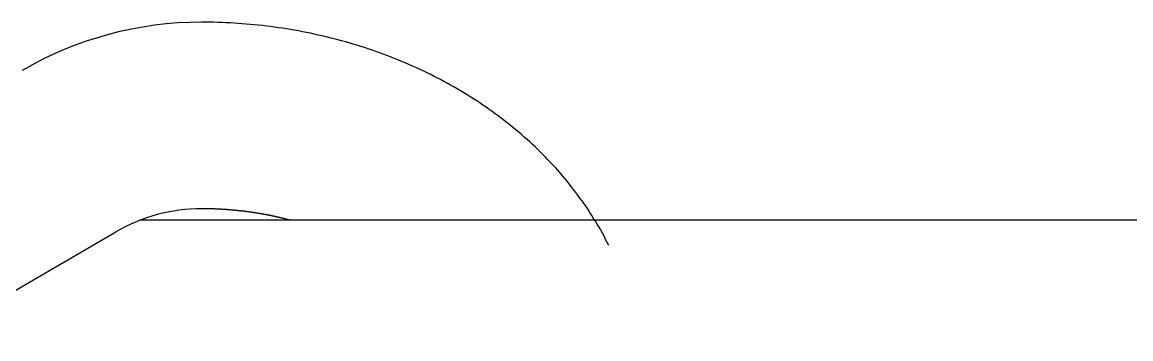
# Model space of a CAD drawing. Extents: x -182 to 608, y -638 to 174.
# Drawn here: x -113.82 to -90.06, y -228.74 to -221.95 of the extents above; entities that cross this region are included whole.
import ezdxf

# ---------------------------------------------------------------- set-up
doc = ezdxf.new("R2010")
doc.units = 0
doc.layers.get('0').update_dxf_attribs({"linetype": 'CONTINUOUS'})

msp = doc.modelspace()

# ---------------------------------------------------------------- linework, layer by layer
at = {"color": 7, "linetype": 'CONTINUOUS'}
for p, q in [((111.298, -226.202), (-111.298, -226.202)), ((-115.757, -228.743), (-111.809, -226.448))]:
    msp.add_line(p, q, dxfattribs=at)
msp.add_polyline3d([(-101.247, -226.741, 0), (-101.28, -226.676, 0), (-101.314, -226.61, 0), (-101.348, -226.545, 0), (-101.384, -226.48, 0), (-101.42, -226.415, 0), (-101.456, -226.351, 0), (-101.494, -226.287, 0), (-101.532, -226.223, 0), (-101.571, -226.16, 0), (-101.611, -226.096, 0), (-101.651, -226.034, 0), (-101.692, -225.971, 0), (-101.734, -225.909, 0), (-101.776, -225.847, 0), (-101.82, -225.785, 0), (-101.864, -225.724, 0), (-101.908, -225.663, 0), (-101.954, -225.602, 0), (-102, -225.542, 0), (-102.046, -225.482, 0), (-102.094, -225.422, 0), (-102.142, -225.363, 0), (-102.19, -225.304, 0), (-102.24, -225.246, 0), (-102.29, -225.187, 0), (-102.341, -225.13, 0), (-102.392, -225.072, 0), (-102.444, -225.015, 0), (-102.497, -224.959, 0), (-102.55, -224.903, 0), (-102.604, -224.847, 0), (-102.659, -224.791, 0), (-102.714, -224.737, 0), (-102.77, -224.682, 0), (-102.826, -224.628, 0), (-102.883, -224.574, 0), (-102.941, -224.521, 0), (-102.999, -224.468, 0), (-103.058, -224.416, 0), (-103.118, -224.364, 0), (-103.178, -224.312, 0), (-103.239, -224.261, 0), (-103.3, -224.211, 0), (-103.362, -224.161, 0), (-103.424, -224.111, 0), (-103.487, -224.062, 0), (-103.551, -224.013, 0), (-103.615, -223.965, 0), (-103.679, -223.917, 0), (-103.744, -223.87, 0), (-103.81, -223.823, 0), (-103.876, -223.777, 0), (-103.943, -223.731, 0), (-104.01, -223.686, 0), (-104.078, -223.642, 0), (-104.146, -223.597, 0), (-104.215, -223.554, 0), (-104.285, -223.51, 0), (-104.354, -223.468, 0), (-104.425, -223.426, 0), (-104.495, -223.384, 0), (-104.567, -223.343, 0), (-104.638, -223.303, 0), (-104.71, -223.263, 0), (-104.783, -223.223, 0), (-104.856, -223.184, 0), (-104.93, -223.146, 0), (-105.003, -223.108, 0), (-105.078, -223.071, 0), (-105.153, -223.034, 0), (-105.228, -222.998, 0), (-105.303, -222.963, 0), (-105.379, -222.928, 0), (-105.456, -222.894, 0), (-105.532, -222.86, 0), (-105.61, -222.827, 0), (-105.687, -222.794, 0), (-105.765, -222.762, 0), (-105.843, -222.73, 0), (-105.922, -222.7, 0), (-106.001, -222.669, 0), (-106.08, -222.64, 0), (-106.16, -222.611, 0), (-106.24, -222.582, 0), (-106.32, -222.554, 0), (-106.401, -222.527, 0), (-106.482, -222.5, 0), (-106.563, -222.474, 0), (-106.644, -222.449, 0), (-106.726, -222.424, 0), (-106.808, -222.4, 0), (-106.891, -222.376, 0), (-106.973, -222.353, 0), (-107.056, -222.331, 0), (-107.139, -222.309, 0), (-107.223, -222.288, 0), (-107.306, -222.268, 0), (-107.39, -222.248, 0), (-107.474, -222.229, 0), (-107.559, -222.21, 0), (-107.643, -222.192, 0), (-107.728, -222.175, 0), (-107.813, -222.159, 0), (-107.898, -222.143, 0), (-107.983, -222.127, 0), (-108.068, -222.113, 0), (-108.154, -222.098, 0), (-108.24, -222.085, 0), (-108.326, -222.072, 0), (-108.412, -222.06, 0), (-108.498, -222.049, 0), (-108.584, -222.038, 0), (-108.67, -222.028, 0), (-108.757, -222.018, 0), (-108.844, -222.009, 0), (-108.93, -222.001, 0), (-109.017, -221.994, 0), (-109.104, -221.987, 0), (-109.191, -221.98, 0), (-109.278, -221.975, 0), (-109.365, -221.97, 0), (-109.452, -221.966, 0), (-109.539, -221.962, 0), (-109.627, -221.959, 0), (-109.714, -221.957, 0), (-109.801, -221.955, 0), (-109.889, -221.954, 0), (-109.976, -221.954, 0)], dxfattribs=at)
at = {"color": 7}
msp.add_polyline3d([(-108.066, -226.202, 0), (-108.075, -226.199, 0), (-108.085, -226.197, 0), (-108.094, -226.194, 0), (-108.104, -226.192, 0), (-108.113, -226.189, 0), (-108.123, -226.187, 0), (-108.133, -226.184, 0), (-108.142, -226.182, 0), (-108.152, -226.179, 0), (-108.161, -226.177, 0), (-108.171, -226.174, 0), (-108.18, -226.172, 0), (-108.19, -226.17, 0), (-108.199, -226.167, 0), (-108.209, -226.165, 0), (-108.219, -226.163, 0), (-108.228, -226.16, 0), (-108.238, -226.158, 0), (-108.247, -226.156, 0), (-108.257, -226.153, 0), (-108.267, -226.151, 0), (-108.276, -226.149, 0), (-108.286, -226.147, 0), (-108.296, -226.144, 0), (-108.305, -226.142, 0), (-108.315, -226.14, 0), (-108.325, -226.138, 0), (-108.334, -226.135, 0), (-108.344, -226.133, 0), (-108.354, -226.131, 0), (-108.363, -226.129, 0), (-108.373, -226.127, 0), (-108.383, -226.125, 0), (-108.393, -226.122, 0), (-108.402, -226.12, 0), (-108.412, -226.118, 0), (-108.422, -226.116, 0), (-108.432, -226.114, 0), (-108.441, -226.112, 0), (-108.451, -226.11, 0), (-108.461, -226.108, 0), (-108.471, -226.106, 0), (-108.48, -226.104, 0), (-108.49, -226.102, 0), (-108.5, -226.1, 0), (-108.51, -226.098, 0), (-108.52, -226.096, 0), (-108.529, -226.094, 0), (-108.539, -226.092, 0), (-108.549, -226.09, 0), (-108.559, -226.088, 0), (-108.569, -226.086, 0), (-108.579, -226.085, 0), (-108.589, -226.083, 0), (-108.598, -226.081, 0), (-108.608, -226.079, 0), (-108.618, -226.077, 0), (-108.628, -226.075, 0), (-108.638, -226.074, 0), (-108.648, -226.072, 0), (-108.658, -226.07, 0), (-108.668, -226.068, 0), (-108.677, -226.066, 0), (-108.687, -226.065, 0), (-108.697, -226.063, 0), (-108.707, -226.061, 0), (-108.717, -226.06, 0), (-108.727, -226.058, 0), (-108.737, -226.056, 0), (-108.747, -226.055, 0), (-108.757, -226.053, 0), (-108.767, -226.051, 0), (-108.777, -226.05, 0), (-108.787, -226.048, 0), (-108.797, -226.047, 0), (-108.807, -226.045, 0), (-108.817, -226.043, 0), (-108.827, -226.042, 0), (-108.837, -226.04, 0), (-108.847, -226.039, 0), (-108.857, -226.037, 0), (-108.867, -226.036, 0), (-108.877, -226.034, 0), (-108.887, -226.033, 0), (-108.897, -226.031, 0), (-108.907, -226.03, 0), (-108.917, -226.028, 0), (-108.927, -226.027, 0), (-108.937, -226.026, 0), (-108.947, -226.024, 0), (-108.957, -226.023, 0), (-108.967, -226.022, 0), (-108.977, -226.02, 0), (-108.987, -226.019, 0), (-108.997, -226.018, 0), (-109.007, -226.016, 0), (-109.017, -226.015, 0), (-109.027, -226.014, 0), (-109.037, -226.012, 0), (-109.047, -226.011, 0), (-109.058, -226.01, 0), (-109.068, -226.009, 0), (-109.078, -226.007, 0), (-109.088, -226.006, 0), (-109.098, -226.005, 0), (-109.108, -226.004, 0), (-109.118, -226.003, 0), (-109.128, -226.002, 0), (-109.138, -226, 0), (-109.148, -225.999, 0), (-109.159, -225.998, 0), (-109.169, -225.997, 0), (-109.179, -225.996, 0), (-109.189, -225.995, 0), (-109.199, -225.994, 0), (-109.209, -225.993, 0), (-109.219, -225.992, 0), (-109.23, -225.991, 0), (-109.24, -225.99, 0), (-109.25, -225.989, 0), (-109.26, -225.988, 0), (-109.27, -225.987, 0), (-109.28, -225.986, 0), (-109.29, -225.985, 0), (-109.301, -225.984, 0), (-109.311, -225.983, 0), (-109.321, -225.982, 0), (-109.331, -225.981, 0), (-109.341, -225.981, 0), (-109.352, -225.98, 0), (-109.362, -225.979, 0), (-109.372, -225.978, 0), (-109.382, -225.977, 0), (-109.392, -225.976, 0), (-109.402, -225.976, 0), (-109.413, -225.975, 0), (-109.423, -225.974, 0), (-109.433, -225.973, 0), (-109.443, -225.973, 0), (-109.453, -225.972, 0), (-109.464, -225.971, 0), (-109.474, -225.971, 0), (-109.484, -225.97, 0), (-109.494, -225.969, 0), (-109.505, -225.969, 0), (-109.515, -225.968, 0), (-109.525, -225.967, 0), (-109.535, -225.967, 0), (-109.545, -225.966, 0), (-109.556, -225.966, 0), (-109.566, -225.965, 0), (-109.576, -225.964, 0), (-109.586, -225.964, 0), (-109.597, -225.963, 0), (-109.607, -225.963, 0), (-109.617, -225.962, 0), (-109.627, -225.962, 0), (-109.637, -225.961, 0), (-109.648, -225.961, 0), (-109.658, -225.961, 0), (-109.668, -225.96, 0), (-109.678, -225.96, 0), (-109.689, -225.959, 0), (-109.699, -225.959, 0), (-109.709, -225.959, 0), (-109.719, -225.958, 0), (-109.73, -225.958, 0), (-109.74, -225.957, 0), (-109.75, -225.957, 0), (-109.76, -225.957, 0), (-109.771, -225.957, 0), (-109.781, -225.956, 0), (-109.791, -225.956, 0), (-109.801, -225.956, 0), (-109.812, -225.956, 0), (-109.822, -225.955, 0), (-109.832, -225.955, 0), (-109.842, -225.955, 0), (-109.853, -225.955, 0), (-109.863, -225.955, 0), (-109.873, -225.954, 0), (-109.884, -225.954, 0), (-109.894, -225.954, 0), (-109.904, -225.954, 0), (-109.914, -225.954, 0), (-109.925, -225.954, 0), (-109.935, -225.954, 0), (-109.945, -225.954, 0), (-109.955, -225.954, 0), (-109.966, -225.954, 0), (-109.976, -225.954, 0)], dxfattribs=at)
at = {"color": 7, "linetype": 'CONTINUOUS'}
for radius in [7.648, 3.648]:
    msp.add_arc((-109.976, -229.602), radius, 90, 120.1667, dxfattribs=at)

doc.saveas('drawing.dxf')
